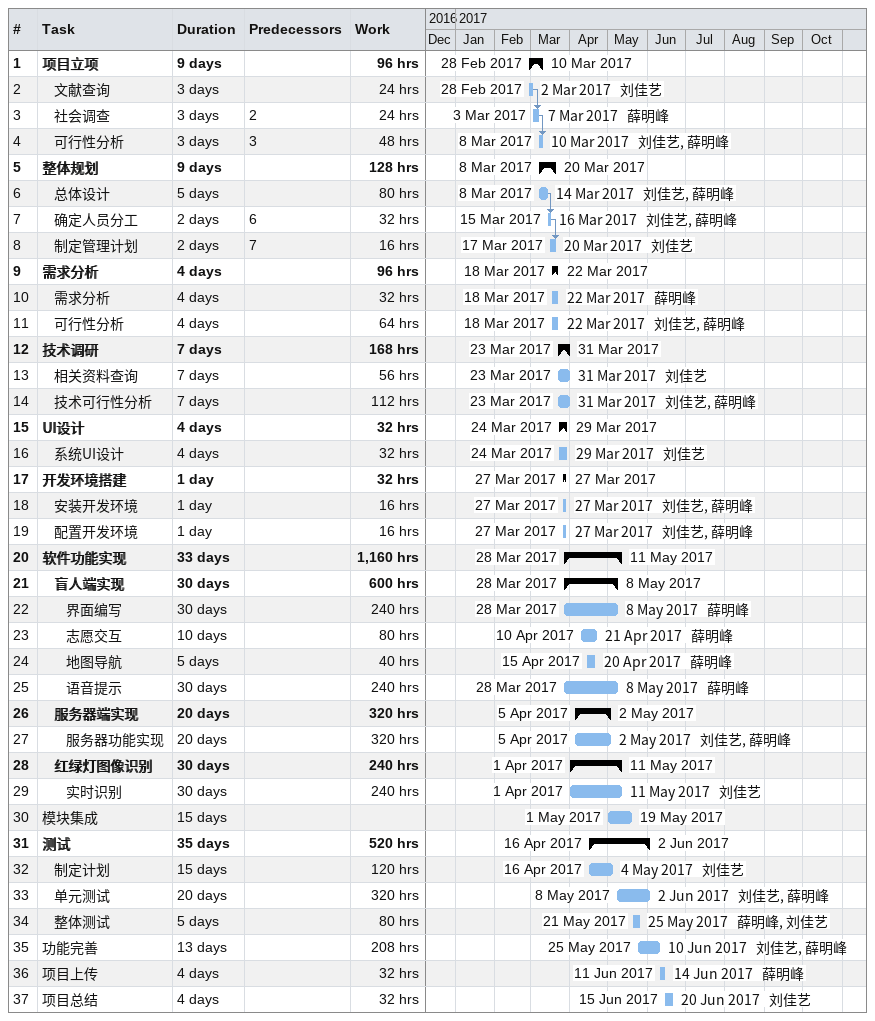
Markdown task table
| ID | Level | Task | Duration | Start | Finish | Predecessors | Resources | Work (h) |
|---|---|---|---|---|---|---|---|---|
| 1 | 1 | **项目立项** | 9d | 2017-02-28 | 2017-03-10 |  |  | 96 |
| 2 | 2 | 文献查询 | 3d | 2017-02-28 | 2017-03-02 |  | 刘佳艺 | 24 |
| 3 | 2 | 社会调查 | 3d | 2017-03-03 | 2017-03-07 | 2 | 薛明峰 | 24 |
| 4 | 2 | 可行性分析 | 3d | 2017-03-08 | 2017-03-10 | 3 | 刘佳艺, 薛明峰 | 48 |
| 5 | 1 | **整体规划** | 9d | 2017-03-08 | 2017-03-20 |  |  | 128 |
| 6 | 2 | 总体设计 | 5d | 2017-03-08 | 2017-03-14 |  | 刘佳艺, 薛明峰 | 80 |
| 7 | 2 | 确定人员分工 | 2d | 2017-03-15 | 2017-03-16 | 6 | 刘佳艺, 薛明峰 | 32 |
| 8 | 2 | 制定管理计划 | 2d | 2017-03-17 | 2017-03-20 | 7 | 刘佳艺 | 16 |
| 9 | 1 | **需求分析** | 4d | 2017-03-18 | 2017-03-22 |  |  | 96 |
| 10 | 2 | 需求分析 | 4d | 2017-03-18 | 2017-03-22 |  | 薛明峰 | 32 |
| 11 | 2 | 可行性分析 | 4d | 2017-03-18 | 2017-03-22 |  | 刘佳艺, 薛明峰 | 64 |
| 12 | 1 | **技术调研** | 7d | 2017-03-23 | 2017-03-31 |  |  | 168 |
| 13 | 2 | 相关资料查询 | 7d | 2017-03-23 | 2017-03-31 |  | 刘佳艺 | 56 |
| 14 | 2 | 技术可行性分析 | 7d | 2017-03-23 | 2017-03-31 |  | 刘佳艺, 薛明峰 | 112 |
| 15 | 1 | **UI设计** | 4d | 2017-03-24 | 2017-03-29 |  |  | 32 |
| 16 | 2 | 系统UI设计 | 4d | 2017-03-24 | 2017-03-29 |  | 刘佳艺 | 32 |
| 17 | 1 | **开发环境搭建** | 1d | 2017-03-27 | 2017-03-27 |  |  | 32 |
| 18 | 2 | 安装开发环境 | 1d | 2017-03-27 | 2017-03-27 |  | 刘佳艺, 薛明峰 | 16 |
| 19 | 2 | 配置开发环境 | 1d | 2017-03-27 | 2017-03-27 |  | 刘佳艺, 薛明峰 | 16 |
| 20 | 1 | **软件功能实现** | 33d | 2017-03-28 | 2017-05-11 |  |  | 1160 |
| 21 | 2 | **盲人端实现** | 30d | 2017-03-28 | 2017-05-08 |  |  | 600 |
| 22 | 3 | 界面编写 | 30d | 2017-03-28 | 2017-05-08 |  | 薛明峰 | 240 |
| 23 | 3 | 志愿交互 | 10d | 2017-04-10 | 2017-04-21 |  | 薛明峰 | 80 |
| 24 | 3 | 地图导航 | 5d | 2017-04-15 | 2017-04-20 |  | 薛明峰 | 40 |
| 25 | 3 | 语音提示 | 30d | 2017-03-28 | 2017-05-08 |  | 薛明峰 | 240 |
| 26 | 2 | **服务器端实现** | 20d | 2017-04-05 | 2017-05-02 |  |  | 320 |
| 27 | 3 | 服务器功能实现 | 20d | 2017-04-05 | 2017-05-02 |  | 刘佳艺, 薛明峰 | 320 |
| 28 | 2 | **红绿灯图像识别** | 30d | 2017-04-01 | 2017-05-11 |  |  | 240 |
| 29 | 3 | 实时识别 | 30d | 2017-04-01 | 2017-05-11 |  | 刘佳艺 | 240 |
| 30 | 1 | 模块集成 | 15d | 2017-05-01 | 2017-05-19 |  |  |  |
| 31 | 1 | **测试** | 35d | 2017-04-16 | 2017-06-02 |  |  | 520 |
| 32 | 2 | 制定计划 | 15d | 2017-04-16 | 2017-05-04 |  | 刘佳艺 | 120 |
| 33 | 2 | 单元测试 | 20d | 2017-05-08 | 2017-06-02 |  | 刘佳艺, 薛明峰 | 320 |
| 34 | 2 | 整体测试 | 5d | 2017-05-21 | 2017-05-25 |  | 薛明峰, 刘佳艺 | 80 |
| 35 | 1 | 功能完善 | 13d | 2017-05-25 | 2017-06-10 |  | 刘佳艺, 薛明峰 | 208 |
| 36 | 1 | 项目上传 | 4d | 2017-06-11 | 2017-06-14 |  | 薛明峰 | 32 |
| 37 | 1 | 项目总结 | 4d | 2017-06-15 | 2017-06-20 |  | 刘佳艺 | 32 |
